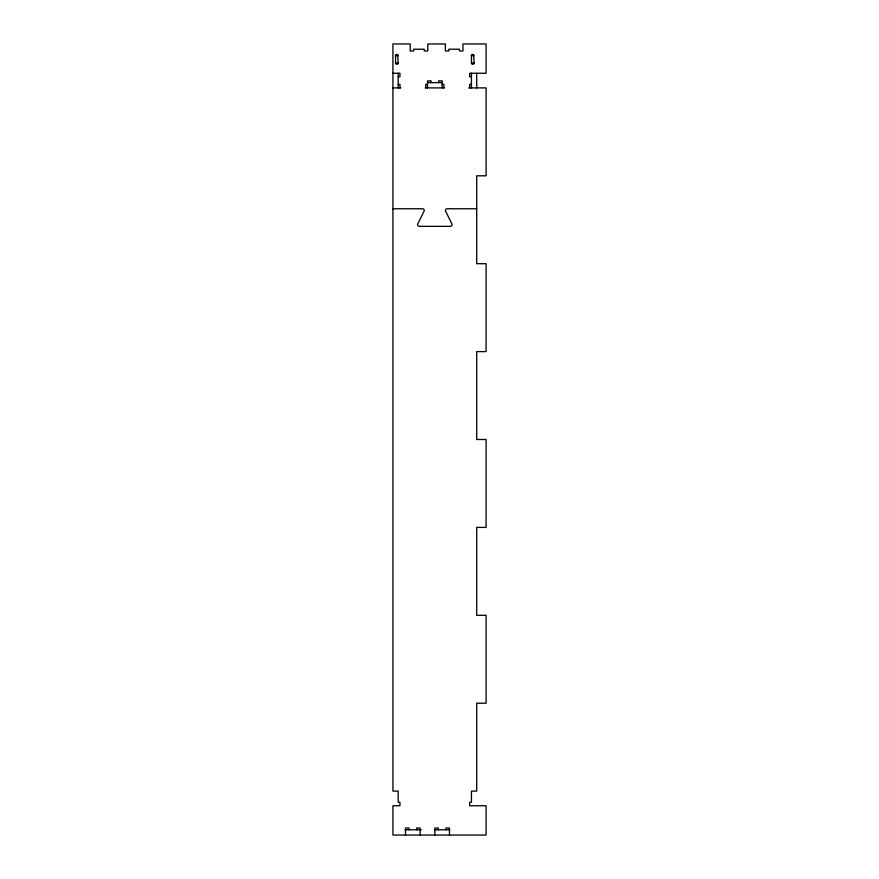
<?xml version="1.0" encoding="UTF-8"?>
<svg xmlns="http://www.w3.org/2000/svg" width="879" height="879" viewBox="0 0 879 879"><rect width="100%" height="100%" fill="white"/><g stroke="black" fill="none" stroke-linecap="round" stroke-linejoin="round"><path stroke-width="1.32" d="M395.561 55.674L398.198 55.674M471.441 55.674L474.078 55.674M395.561 55.454L395.561 62.991L398.198 62.991L397.704 54.586M471.441 55.454L471.441 62.991L474.078 62.991L473.583 54.586M392.924 73.254L399.956 73.254L399.956 76.77L398.198 76.77M471.441 76.77L469.683 76.77L469.683 73.254L486.098 73.254L486.098 43.95L462.947 43.95L462.947 50.982L459.431 50.982L459.431 49.224L448.883 49.224L448.883 50.982L445.367 50.982L445.367 43.95L427.787 43.95L427.787 50.982L424.271 50.982L424.271 49.224L413.723 49.224L413.723 50.982L410.207 50.982L410.207 43.95L392.924 43.95L392.924 791.1L398.198 791.1L398.198 802.23L399.956 802.23L399.956 805.746L392.924 805.746L392.924 835.05L486.098 835.05L486.098 805.746L469.683 805.746L469.683 802.23L471.441 802.23L471.441 791.1L476.715 791.1L476.715 703.2L486.098 703.2L486.098 615.3L476.715 615.3L476.715 527.4L486.098 527.4L486.098 439.5L476.715 439.5L476.715 351.6L486.098 351.6L486.098 263.7L476.715 263.7L476.715 175.8L486.098 175.8L486.098 87.9L468.727 87.9M427.491 82.626L442.148 82.626M398.198 84.384L399.956 84.384L399.956 87.9M427.502 84.384L425.744 84.384L425.744 87.9M442.159 84.384L443.917 84.384L443.917 87.9M471.441 84.384L469.683 84.384L469.683 87.9M392.924 87.9L400.912 87.9M425.15 87.9L444.488 87.9M392.924 208.762L422.491 208.762A1.758 1.758 0 0 1 424.227 210.806L417.58 224.299A1.758 1.758 0 0 0 419.316 226.342L450.323 226.342A1.758 1.758 0 0 0 452.059 224.299L445.411 210.806A1.758 1.758 0 0 1 447.147 208.762L476.715 208.762M404.977 829.776L421.25 829.776M434.819 829.776L449.74 829.776M476.715 73.254L476.726 87.9M471.441 73.254L471.441 87.9M449.466 835.05L449.466 828.018L445.95 828.018L445.95 829.776M442.148 87.9L442.159 80.868L438.643 80.868L438.643 82.626M438.335 829.776L438.335 828.018L434.819 828.018L434.819 835.05M431.018 82.626L431.018 80.868L427.502 80.868L427.491 87.9M420.173 835.05L420.173 828.018L416.657 828.018L416.657 829.776M409.032 829.776L409.032 828.018L405.516 828.018L405.516 835.05M398.198 73.254L398.198 87.9M398.198 62.991A1.318 1.318 0 0 1 396.879 64.31A1.318 1.318 0 0 1 395.561 62.991M474.078 62.991A1.318 1.318 0 0 1 472.759 64.31A1.318 1.318 0 0 1 471.441 62.991M471.353 55.432A1.34 1.34 0 0 1 473.495 54.696M395.462 55.432A1.34 1.34 0 0 1 397.616 54.696"/></g></svg>
